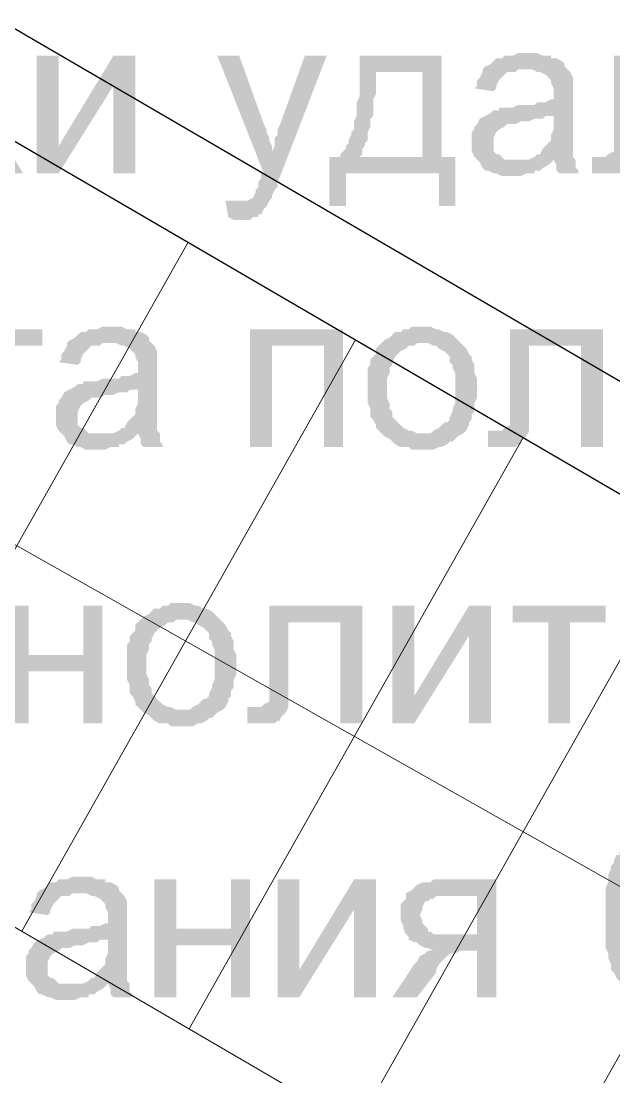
# Model space of a CAD drawing. Header units: millimetres. Extents: x -383313 to -161684, y -117025 to 99224.
# Drawn here: x -349254 to -348336, y -34602 to -32969 of the extents above; entities that cross this region are included whole.
import ezdxf

# ---------------------------------------------------------------- set-up
doc = ezdxf.new("R2010")
doc.units = ezdxf.units.MM
doc.header["$MEASUREMENT"] = 0
doc.layers.add('PDF_Solid Fills', color=7, linetype='Continuous')
doc.layers.add('Чертежи_Ном._пера__1_Ном._пера__7', color=7, linetype='Continuous', lineweight=18)

# ---------------------------------------------------------------- blocks, each defined once
blk = doc.blocks.new('A$Cf5759c35')
at = {"layer": 'PDF_Solid Fills'}
for points in [[(9385.1, -14757.4), (9351.3, -14757.4), (9266.6, -14897.1), (9232.7, -14939.4), (9266.6, -14939.4), (9351.3, -14804)], [(9546, -14757.4), (9512.1, -14757.4), (9584.1, -14939.4), (9596.8, -14905.6), (9596.8, -14901.3), (9596.8, -14897.1), (9592.6, -14888.6), (9592.6, -14884.4), (9588.3, -14875.9), (9588.3, -14871.7), (9584.1, -14863.2)], [(9681.5, -14757.4), (9647.6, -14757.4), (9609.5, -14863.2), (9609.5, -14863.2), (9605.3, -14871.7), (9605.3, -14880.2), (9601, -14884.4), (9601, -14892.9), (9601, -14897.1), (9596.8, -14905.6), (9584.1, -14939.4), (9579.9, -14939.4), (9579.9, -14947.9), (9575.6, -14952.1), (9575.6, -14960.6), (9571.4, -14964.8), (9571.4, -14969.1), (9571.4, -14969.1), (9567.2, -14977.5), (9558.7, -14981.8), (9558.7, -14981.8), (9550.2, -14981.8), (9541.8, -14981.8), (9592.6, -14981.8), (9592.6, -14981.8), (9596.8, -14977.5), (9596.8, -14973.3), (9601, -14964.8), (9605.3, -14960.6), (9605.3, -14952.1), (9609.5, -14943.7)], [(9859.3, -14757.4), (9732.3, -14757.4), (9732.3, -14782.8), (9829.6, -14782.8), (9829.6, -14914), (9732.3, -14914), (9702.6, -14914), (9685.7, -14914), (9685.7, -14990.2), (9711.1, -14990.2), (9711.1, -14939.4), (9855, -14939.4), (9880.4, -14914), (9859.3, -14914)], [(9994.7, -14753.2), (9994.7, -14753.2), (9977.8, -14753.2), (9969.3, -14757.4), (9965.1, -14757.4), (9956.6, -14757.4), (9952.4, -14761.6), (9943.9, -14761.6), (9939.7, -14765.9), (9935.5, -14770.1), (9927, -14774.3), (9922.8, -14778.6), (9986.3, -14778.6), (9990.5, -14778.6), (9999, -14778.6), (10007.4, -14782.8), (10011.7, -14782.8), (10020.1, -14787), (10024.4, -14791.3), (10024.4, -14791.3), (10028.6, -14795.5), (10028.6, -14799.7), (10032.8, -14808.2), (10032.8, -14816.7), (10032.8, -14816.7), (10032.8, -14825.1), (10028.6, -14825.1), (10020.1, -14829.4), (10015.9, -14829.4), (10007.4, -14829.4), (10003.2, -14833.6), (9994.7, -14833.6), (9986.3, -14833.6), (9977.8, -14833.6), (9969.3, -14837.8), (9960.9, -14837.8), (9956.6, -14837.8), (9948.2, -14837.8), (9948.2, -14842.1), (9939.7, -14842.1), (9935.5, -14846.3), (10032.8, -14850.5), (10032.8, -14859), (10032.8, -14863.2), (10032.8, -14871.7), (10028.6, -14880.2), (10028.6, -14884.4), (10028.6, -14888.6), (10024.4, -14892.9), (10020.1, -14897.1), (10015.9, -14901.3), (10011.7, -14909.8), (10007.4, -14909.8), (10003.2, -14914), (9994.7, -14918.3), (10032.8, -14918.3), (10032.8, -14918.3), (10037.1, -14926.7), (10037.1, -14935.2), (10041.3, -14939.4), (10070.9, -14939.4), (10070.9, -14935.2), (10066.7, -14931), (10066.7, -14922.5), (10066.7, -14918.3), (10062.5, -14914), (10062.5, -14909.8), (10062.5, -14905.6), (10062.5, -14901.3), (10062.5, -14892.9), (10062.5, -14884.4), (10062.5, -14875.9), (10062.5, -14863.2), (10062.5, -14820.9), (10062.5, -14820.9), (10062.5, -14812.4), (10062.5, -14804), (10062.5, -14799.7), (10062.5, -14795.5), (10062.5, -14791.3), (10058.2, -14782.8), (10054, -14778.6), (10049.8, -14774.3), (10049.8, -14770.1), (10045.5, -14765.9), (10037.1, -14761.6), (10028.6, -14761.6), (10028.6, -14757.4), (10020.1, -14757.4), (10015.9, -14757.4), (10007.4, -14753.2), (9999, -14753.2)], [(10269.9, -14757.4), (10126, -14757.4), (10126, -14905.6), (10126, -14905.6), (10117.5, -14909.8), (10117.5, -14909.8), (10113.3, -14914), (10104.8, -14914), (10092.1, -14914), (10092.1, -14939.4), (10096.3, -14939.4), (10104.8, -14939.4), (10109, -14939.4), (10117.5, -14939.4), (10117.5, -14939.4), (10126, -14939.4), (10134.4, -14939.4), (10138.7, -14935.2), (10142.9, -14935.2), (10142.9, -14931), (10147.1, -14926.7), (10151.4, -14922.5), (10155.6, -14914), (10155.6, -14909.8), (10155.6, -14905.6), (10155.6, -14901.3), (10155.6, -14892.9), (10155.6, -14884.4), (10155.6, -14875.9), (10155.6, -14782.8), (10236, -14782.8)], [(9732.3, -14782.8), (9732.3, -14820.9), (9728, -14829.4), (9728, -14850.5), (9723.8, -14859), (9723.8, -14863.2), (9723.8, -14871.7), (9719.6, -14875.9), (9719.6, -14880.2), (9715.3, -14888.6), (9715.3, -14892.9), (9711.1, -14897.1), (9711.1, -14901.3), (9706.9, -14905.6), (9702.6, -14909.8), (9702.6, -14914), (9732.3, -14914), (9732.3, -14914), (9736.5, -14909.8), (9736.5, -14901.3), (9740.7, -14897.1), (9740.7, -14892.9), (9745, -14888.6), (9745, -14880.2), (9745, -14875.9), (9749.2, -14867.5), (9749.2, -14863.2), (9749.2, -14854.8), (9753.4, -14850.5), (9753.4, -14842.1), (9753.4, -14833.6), (9753.4, -14825.1), (9757.7, -14816.7), (9757.7, -14808.2), (9757.7, -14799.7), (9757.7, -14791.3), (9757.7, -14782.8), (9829.6, -14782.8)], [(9922.8, -14778.6), (9922.8, -14782.8), (9918.5, -14791.3), (9914.3, -14795.5), (9914.3, -14804), (9910.1, -14808.2), (9939.7, -14812.4), (9943.9, -14808.2), (9943.9, -14804), (9948.2, -14795.5), (9952.4, -14791.3), (9956.6, -14787), (9960.9, -14782.8), (9965.1, -14782.8), (9973.6, -14782.8), (9977.8, -14778.6), (9986.3, -14778.6)], [(9152.3, -14854.8), (9110, -14854.8), (9114.2, -14854.8), (9122.7, -14859), (9126.9, -14859), (9126.9, -14863.2), (9131.1, -14863.2), (9135.4, -14871.7), (9139.6, -14875.9), (9143.8, -14884.4), (9177.7, -14939.4), (9211.6, -14939.4), (9177.7, -14884.4), (9177.7, -14884.4), (9173.5, -14875.9), (9169.2, -14867.5), (9160.8, -14863.2), (9156.5, -14859)], [(9935.5, -14846.3), (9927, -14850.5), (9927, -14850.5), (9918.5, -14854.8), (9914.3, -14863.2), (9910.1, -14867.5), (9910.1, -14871.7), (9905.8, -14875.9), (9905.8, -14884.4), (9905.8, -14892.9), (9905.8, -14892.9), (9905.8, -14901.3), (9905.8, -14905.6), (9910.1, -14914), (9914.3, -14918.3), (9918.5, -14922.5), (9922.8, -14931), (9922.8, -14931), (9927, -14935.2), (9931.2, -14935.2), (9939.7, -14939.4), (9943.9, -14939.4), (9952.4, -14943.7), (9960.9, -14943.7), (9969.3, -14943.7), (9973.6, -14943.7), (9982, -14943.7), (9990.5, -14939.4), (9994.7, -14939.4), (10003.2, -14939.4), (10003.2, -14935.2), (10011.7, -14935.2), (10015.9, -14931), (10024.4, -14926.7), (10028.6, -14922.5), (9973.6, -14918.3), (9973.6, -14918.3), (9965.1, -14918.3), (9956.6, -14918.3), (9952.4, -14914), (9948.2, -14909.8), (9943.9, -14909.8), (9939.7, -14905.6), (9939.7, -14897.1), (9939.7, -14892.9), (9939.7, -14888.6), (9939.7, -14884.4), (9943.9, -14875.9), (9943.9, -14875.9), (9948.2, -14871.7), (9956.6, -14867.5), (9960.9, -14863.2), (9965.1, -14863.2), (9973.6, -14863.2), (9982, -14859), (9986.3, -14859), (9994.7, -14859), (10003.2, -14854.8), (10007.4, -14854.8), (10015.9, -14854.8), (10020.1, -14850.5), (10028.6, -14850.5), (10032.8, -14850.5)], [(9524.8, -14981.8), (9529.1, -15007.2), (9537.5, -15011.4), (9562.9, -15011.4), (9567.2, -15007.2), (9575.6, -15007.2), (9575.6, -15002.9), (9579.9, -15002.9), (9584.1, -14994.5), (9588.3, -14990.2), (9592.6, -14981.8), (9541.8, -14981.8), (9541.8, -14981.8), (9533.3, -14981.8)], [(9241.2, -15180.7), (9097.3, -15180.7), (9097.3, -15206.1), (9152.3, -15206.1), (9152.3, -15362.8), (9186.2, -15362.8), (9186.2, -15206.1), (9241.2, -15206.1)], [(9351.3, -15176.5), (9351.3, -15176.5), (9334.3, -15176.5), (9325.9, -15180.7), (9321.6, -15180.7), (9313.2, -15180.7), (9308.9, -15185), (9300.5, -15185), (9296.2, -15189.2), (9292, -15193.4), (9283.5, -15197.7), (9279.3, -15201.9), (9342.8, -15201.9), (9347, -15201.9), (9355.5, -15201.9), (9364, -15206.1), (9368.2, -15206.1), (9376.7, -15210.4), (9380.9, -15214.6), (9380.9, -15214.6), (9385.1, -15218.8), (9385.1, -15223.1), (9389.4, -15231.5), (9389.4, -15240), (9389.4, -15240), (9389.4, -15248.5), (9385.1, -15248.5), (9376.7, -15252.7), (9372.4, -15252.7), (9364, -15252.7), (9359.7, -15256.9), (9351.3, -15256.9), (9342.8, -15256.9), (9334.3, -15256.9), (9325.9, -15261.2), (9317.4, -15261.2), (9313.2, -15261.2), (9304.7, -15261.2), (9304.7, -15265.4), (9296.2, -15265.4), (9292, -15269.6), (9389.4, -15273.9), (9389.4, -15282.3), (9389.4, -15286.6), (9389.4, -15295), (9385.1, -15303.5), (9385.1, -15307.7), (9385.1, -15312), (9380.9, -15316.2), (9376.7, -15320.4), (9372.4, -15324.7), (9368.2, -15333.1), (9364, -15333.1), (9359.7, -15337.4), (9351.3, -15341.6), (9389.4, -15341.6), (9389.4, -15341.6), (9393.6, -15350.1), (9393.6, -15358.5), (9397.8, -15362.8), (9427.5, -15362.8), (9427.5, -15358.5), (9423.2, -15354.3), (9423.2, -15345.8), (9423.2, -15341.6), (9419, -15337.4), (9419, -15333.1), (9419, -15328.9), (9419, -15324.7), (9419, -15316.2), (9419, -15307.7), (9419, -15299.3), (9419, -15286.6), (9419, -15244.2), (9419, -15244.2), (9419, -15235.8), (9419, -15227.3), (9419, -15223.1), (9419, -15218.8), (9419, -15214.6), (9414.8, -15206.1), (9410.5, -15201.9), (9406.3, -15197.7), (9406.3, -15193.4), (9402.1, -15189.2), (9393.6, -15185), (9385.1, -15185), (9385.1, -15180.7), (9376.7, -15180.7), (9372.4, -15180.7), (9364, -15176.5), (9355.5, -15176.5)], [(9706.9, -15180.7), (9562.9, -15180.7), (9562.9, -15362.8), (9596.8, -15362.8), (9596.8, -15206.1), (9677.2, -15206.1)], [(9829.6, -15176.5), (9829.6, -15176.5), (9812.7, -15176.5), (9808.5, -15180.7), (9800, -15180.7), (9795.8, -15185), (9787.3, -15185), (9783.1, -15189.2), (9778.8, -15193.4), (9770.4, -15197.7), (9770.4, -15197.7), (9766.1, -15201.9), (9829.6, -15201.9), (9829.6, -15201.9), (9838.1, -15201.9), (9846.6, -15206.1), (9850.8, -15206.1), (9855, -15210.4), (9863.5, -15214.6), (9867.7, -15218.8), (9872, -15223.1), (9872, -15231.5), (9876.2, -15235.8), (9876.2, -15240), (9880.4, -15248.5), (9880.4, -15256.9), (9880.4, -15261.2), (9880.4, -15269.6), (9880.4, -15273.9), (9880.4, -15282.3), (9880.4, -15290.8), (9880.4, -15295), (9876.2, -15303.5), (9876.2, -15307.7), (9872, -15316.2), (9872, -15320.4), (9867.7, -15324.7), (9863.5, -15324.7), (9859.3, -15328.9), (9855, -15333.1), (9846.6, -15337.4), (9842.3, -15341.6), (9833.9, -15341.6), (9829.6, -15341.6), (9766.1, -15341.6), (9770.4, -15345.8), (9778.8, -15350.1), (9783.1, -15354.3), (9787.3, -15358.5), (9795.8, -15362.8), (9800, -15362.8), (9808.5, -15362.8), (9812.7, -15367), (9821.2, -15367), (9829.6, -15367), (9833.9, -15367), (9838.1, -15367), (9846.6, -15367), (9855, -15362.8), (9859.3, -15362.8), (9867.7, -15358.5), (9872, -15354.3), (9876.2, -15354.3), (9880.4, -15350.1), (9884.7, -15345.8), (9893.1, -15341.6), (9897.4, -15337.4), (9901.6, -15328.9), (9901.6, -15324.7), (9901.6, -15324.7), (9905.8, -15320.4), (9905.8, -15312), (9910.1, -15307.7), (9910.1, -15299.3), (9910.1, -15295), (9914.3, -15286.6), (9914.3, -15278.1), (9914.3, -15269.6), (9914.3, -15265.4), (9914.3, -15256.9), (9910.1, -15248.5), (9910.1, -15240), (9910.1, -15235.8), (9905.8, -15227.3), (9905.8, -15223.1), (9901.6, -15218.8), (9897.4, -15210.4), (9893.1, -15206.1), (9888.9, -15201.9), (9884.7, -15197.7), (9880.4, -15193.4), (9876.2, -15189.2), (9867.7, -15185), (9863.5, -15185), (9855, -15180.7), (9850.8, -15180.7), (9842.3, -15176.5), (9838.1, -15176.5)], [(10109, -15180.7), (9965.1, -15180.7), (9965.1, -15328.9), (9965.1, -15328.9), (9956.6, -15333.1), (9956.6, -15333.1), (9952.4, -15337.4), (9943.9, -15337.4), (9931.2, -15337.4), (9931.2, -15362.8), (9935.5, -15362.8), (9943.9, -15362.8), (9948.2, -15362.8), (9956.6, -15362.8), (9956.6, -15362.8), (9965.1, -15362.8), (9973.6, -15362.8), (9977.8, -15358.5), (9982, -15358.5), (9982, -15354.3), (9986.3, -15350.1), (9990.5, -15345.8), (9994.7, -15337.4), (9994.7, -15333.1), (9994.7, -15328.9), (9994.7, -15324.7), (9994.7, -15316.2), (9994.7, -15307.7), (9994.7, -15299.3), (9994.7, -15206.1), (10075.2, -15206.1)], [(9279.3, -15201.9), (9279.3, -15206.1), (9275.1, -15214.6), (9270.8, -15218.8), (9270.8, -15227.3), (9266.6, -15231.5), (9296.2, -15235.8), (9300.5, -15231.5), (9300.5, -15227.3), (9304.7, -15218.8), (9308.9, -15214.6), (9313.2, -15210.4), (9317.4, -15206.1), (9321.6, -15206.1), (9330.1, -15206.1), (9334.3, -15201.9), (9342.8, -15201.9)], [(9766.1, -15201.9), (9761.9, -15206.1), (9757.7, -15210.4), (9757.7, -15218.8), (9753.4, -15223.1), (9749.2, -15227.3), (9749.2, -15235.8), (9745, -15240), (9745, -15248.5), (9745, -15256.9), (9745, -15265.4), (9745, -15273.9), (9745, -15273.9), (9745, -15282.3), (9745, -15290.8), (9745, -15295), (9749.2, -15303.5), (9749.2, -15312), (9749.2, -15316.2), (9753.4, -15320.4), (9757.7, -15328.9), (9757.7, -15333.1), (9761.9, -15337.4), (9766.1, -15341.6), (9829.6, -15341.6), (9825.4, -15341.6), (9821.2, -15341.6), (9812.7, -15337.4), (9808.5, -15337.4), (9800, -15333.1), (9795.8, -15328.9), (9791.5, -15324.7), (9791.5, -15324.7), (9787.3, -15320.4), (9783.1, -15316.2), (9783.1, -15307.7), (9778.8, -15303.5), (9778.8, -15295), (9774.6, -15286.6), (9774.6, -15282.3), (9774.6, -15273.9), (9774.6, -15269.6), (9774.6, -15261.2), (9774.6, -15256.9), (9778.8, -15248.5), (9778.8, -15240), (9783.1, -15235.8), (9783.1, -15231.5), (9787.3, -15223.1), (9791.5, -15218.8), (9791.5, -15218.8), (9795.8, -15214.6), (9804.2, -15210.4), (9808.5, -15206.1), (9816.9, -15206.1), (9821.2, -15201.9), (9829.6, -15201.9)], [(9292, -15269.6), (9283.5, -15273.9), (9283.5, -15273.9), (9275.1, -15278.1), (9270.8, -15286.6), (9266.6, -15290.8), (9266.6, -15295), (9262.4, -15299.3), (9262.4, -15307.7), (9262.4, -15316.2), (9262.4, -15316.2), (9262.4, -15324.7), (9262.4, -15328.9), (9266.6, -15337.4), (9270.8, -15341.6), (9275.1, -15345.8), (9279.3, -15354.3), (9279.3, -15354.3), (9283.5, -15358.5), (9287.8, -15358.5), (9296.2, -15362.8), (9300.5, -15362.8), (9308.9, -15367), (9317.4, -15367), (9325.9, -15367), (9330.1, -15367), (9338.6, -15367), (9347, -15362.8), (9351.3, -15362.8), (9359.7, -15362.8), (9359.7, -15358.5), (9368.2, -15358.5), (9372.4, -15354.3), (9380.9, -15350.1), (9385.1, -15345.8), (9330.1, -15341.6), (9330.1, -15341.6), (9321.6, -15341.6), (9313.2, -15341.6), (9308.9, -15337.4), (9304.7, -15333.1), (9300.5, -15333.1), (9296.2, -15328.9), (9296.2, -15320.4), (9296.2, -15316.2), (9296.2, -15312), (9296.2, -15307.7), (9300.5, -15299.3), (9300.5, -15299.3), (9304.7, -15295), (9313.2, -15290.8), (9317.4, -15286.6), (9321.6, -15286.6), (9330.1, -15286.6), (9338.6, -15282.3), (9342.8, -15282.3), (9351.3, -15282.3), (9359.7, -15278.1), (9364, -15278.1), (9372.4, -15278.1), (9376.7, -15273.9), (9385.1, -15273.9), (9389.4, -15273.9)], [(9220, -15608.3), (9186.2, -15608.3), (9186.2, -15790.3), (9220, -15790.3), (9220, -15709.9), (9304.7, -15709.9), (9220, -15684.5)], [(9334.3, -15608.3), (9304.7, -15608.3), (9304.7, -15684.5), (9220, -15684.5), (9304.7, -15709.9), (9304.7, -15790.3), (9334.3, -15790.3)], [(9457.1, -15604.1), (9457.1, -15604.1), (9440.2, -15604.1), (9435.9, -15608.3), (9427.5, -15608.3), (9423.2, -15612.5), (9414.8, -15612.5), (9410.5, -15616.8), (9406.3, -15621), (9397.8, -15625.2), (9397.8, -15625.2), (9393.6, -15629.5), (9457.1, -15629.5), (9457.1, -15629.5), (9465.6, -15629.5), (9474, -15633.7), (9478.3, -15633.7), (9482.5, -15637.9), (9491, -15642.2), (9495.2, -15646.4), (9499.4, -15650.6), (9499.4, -15659.1), (9503.7, -15663.3), (9503.7, -15667.6), (9507.9, -15676), (9507.9, -15684.5), (9507.9, -15688.7), (9507.9, -15697.2), (9507.9, -15701.4), (9507.9, -15709.9), (9507.9, -15718.4), (9507.9, -15722.6), (9503.7, -15731.1), (9503.7, -15735.3), (9499.4, -15743.8), (9499.4, -15748), (9495.2, -15752.2), (9491, -15752.2), (9486.7, -15756.5), (9482.5, -15760.7), (9474, -15764.9), (9469.8, -15769.2), (9461.3, -15769.2), (9457.1, -15769.2), (9393.6, -15769.2), (9397.8, -15773.4), (9406.3, -15777.6), (9410.5, -15781.9), (9414.8, -15786.1), (9423.2, -15790.3), (9427.5, -15790.3), (9435.9, -15790.3), (9440.2, -15794.6), (9448.6, -15794.6), (9457.1, -15794.6), (9461.3, -15794.6), (9465.6, -15794.6), (9474, -15794.6), (9482.5, -15790.3), (9486.7, -15790.3), (9495.2, -15786.1), (9499.4, -15781.9), (9503.7, -15781.9), (9507.9, -15777.6), (9512.1, -15773.4), (9520.6, -15769.2), (9524.8, -15764.9), (9529.1, -15756.5), (9529.1, -15752.2), (9529.1, -15752.2), (9533.3, -15748), (9533.3, -15739.5), (9537.5, -15735.3), (9537.5, -15726.8), (9537.5, -15722.6), (9541.8, -15714.1), (9541.8, -15705.7), (9541.8, -15697.2), (9541.8, -15693), (9541.8, -15684.5), (9537.5, -15676), (9537.5, -15667.6), (9537.5, -15663.3), (9533.3, -15654.9), (9533.3, -15650.6), (9529.1, -15646.4), (9524.8, -15637.9), (9520.6, -15633.7), (9516.4, -15629.5), (9512.1, -15625.2), (9507.9, -15621), (9503.7, -15616.8), (9495.2, -15612.5), (9491, -15612.5), (9482.5, -15608.3), (9478.3, -15608.3), (9469.8, -15604.1), (9465.6, -15604.1)], [(9736.5, -15608.3), (9592.6, -15608.3), (9592.6, -15756.5), (9592.6, -15756.5), (9584.1, -15760.7), (9584.1, -15760.7), (9579.9, -15764.9), (9571.4, -15764.9), (9558.7, -15764.9), (9558.7, -15790.3), (9562.9, -15790.3), (9571.4, -15790.3), (9575.6, -15790.3), (9584.1, -15790.3), (9584.1, -15790.3), (9592.6, -15790.3), (9601, -15790.3), (9605.3, -15786.1), (9609.5, -15786.1), (9609.5, -15781.9), (9613.7, -15777.6), (9618, -15773.4), (9622.2, -15764.9), (9622.2, -15760.7), (9622.2, -15756.5), (9622.2, -15752.2), (9622.2, -15743.8), (9622.2, -15735.3), (9622.2, -15726.8), (9622.2, -15633.7), (9702.6, -15633.7)], [(9935.5, -15608.3), (9901.6, -15608.3), (9816.9, -15748), (9783.1, -15790.3), (9816.9, -15790.3), (9901.6, -15654.9)], [(10113.3, -15608.3), (9969.3, -15608.3), (9969.3, -15633.7), (10024.4, -15633.7), (10024.4, -15790.3), (10058.2, -15790.3), (10058.2, -15633.7), (10113.3, -15633.7)], [(9393.6, -15629.5), (9389.4, -15633.7), (9385.1, -15637.9), (9385.1, -15646.4), (9380.9, -15650.6), (9376.7, -15654.9), (9376.7, -15663.3), (9372.4, -15667.6), (9372.4, -15676), (9372.4, -15684.5), (9372.4, -15693), (9372.4, -15701.4), (9372.4, -15701.4), (9372.4, -15709.9), (9372.4, -15718.4), (9372.4, -15722.6), (9376.7, -15731.1), (9376.7, -15739.5), (9376.7, -15743.8), (9380.9, -15748), (9385.1, -15756.5), (9385.1, -15760.7), (9389.4, -15764.9), (9393.6, -15769.2), (9457.1, -15769.2), (9452.9, -15769.2), (9448.6, -15769.2), (9440.2, -15764.9), (9435.9, -15764.9), (9427.5, -15760.7), (9423.2, -15756.5), (9419, -15752.2), (9419, -15752.2), (9414.8, -15748), (9410.5, -15743.8), (9410.5, -15735.3), (9406.3, -15731.1), (9406.3, -15722.6), (9402.1, -15714.1), (9402.1, -15709.9), (9402.1, -15701.4), (9402.1, -15697.2), (9402.1, -15688.7), (9402.1, -15684.5), (9406.3, -15676), (9406.3, -15667.6), (9410.5, -15663.3), (9410.5, -15659.1), (9414.8, -15650.6), (9419, -15646.4), (9419, -15646.4), (9423.2, -15642.2), (9431.7, -15637.9), (9435.9, -15633.7), (9444.4, -15633.7), (9448.6, -15629.5), (9457.1, -15629.5)], [(10253, -15959.7), (10253, -15959.7), (10244.5, -15963.9), (10244.5, -15963.9), (10244.5, -15963.9), (10240.3, -15963.9), (10231.8, -15963.9), (10223.3, -15963.9), (10210.6, -15963.9), (10202.2, -15963.9), (10193.7, -15963.9), (10189.5, -15963.9), (10181, -15968.1), (10172.5, -15968.1), (10168.3, -15968.1), (10159.8, -15972.4), (10155.6, -15972.4), (10151.4, -15976.6), (10147.1, -15980.8), (10138.7, -15985.1), (10134.4, -15989.3), (10134.4, -15993.5), (10130.2, -15993.5), (10126, -16002), (10126, -16006.2), (10121.7, -16010.5), (10121.7, -16014.7), (10117.5, -16023.2), (10117.5, -16027.4), (10117.5, -16035.9), (10113.3, -16044.3), (10113.3, -16048.6), (10113.3, -16057), (10113.3, -16065.5), (10113.3, -16074), (10113.3, -16086.7), (10113.3, -16090.9), (10113.3, -16099.4), (10113.3, -16107.8), (10113.3, -16116.3), (10113.3, -16124.8), (10113.3, -16133.2), (10113.3, -16137.5), (10117.5, -16145.9), (10117.5, -16150.2), (10117.5, -16154.4), (10121.7, -16162.9), (10121.7, -16167.1), (10121.7, -16171.3), (10126, -16175.6), (10130.2, -16184), (10134.4, -16188.3), (10138.7, -16192.5), (10142.9, -16196.7), (10147.1, -16201), (10151.4, -16205.2), (10159.8, -16209.4), (10164.1, -16213.7), (10168.3, -16213.7), (10176.8, -16213.7), (10185.2, -16217.9), (10189.5, -16217.9), (10197.9, -16217.9), (10206.4, -16217.9), (10210.6, -16217.9), (10219.1, -16217.9), (10227.6, -16213.7), (10231.8, -16213.7), (10236, -16209.4), (10244.5, -16205.2), (10244.5, -16205.2), (10248.7, -16201), (10253, -16196.7), (10257.2, -16192.5), (10197.9, -16192.5), (10197.9, -16192.5), (10189.5, -16192.5), (10185.2, -16192.5), (10176.8, -16188.3), (10172.5, -16184), (10168.3, -16179.8), (10159.8, -16175.6), (10159.8, -16175.6), (10155.6, -16167.1), (10151.4, -16162.9), (10151.4, -16158.6), (10147.1, -16150.2), (10147.1, -16141.7), (10147.1, -16137.5), (10147.1, -16129), (10147.1, -16120.5), (10147.1, -16112.1), (10147.1, -16107.8), (10151.4, -16099.4), (10151.4, -16095.1), (10155.6, -16086.7), (10155.6, -16082.4), (10159.8, -16078.2), (10164.1, -16074), (10168.3, -16069.7), (10138.7, -16065.5), (10138.7, -16065.5), (10138.7, -16057), (10138.7, -16052.8), (10138.7, -16044.3), (10142.9, -16035.9), (10142.9, -16031.6), (10142.9, -16027.4), (10147.1, -16023.2), (10151.4, -16014.7), (10155.6, -16010.5), (10159.8, -16006.2), (10164.1, -16002), (10168.3, -16002), (10172.5, -15997.8), (10176.8, -15997.8), (10185.2, -15997.8), (10189.5, -15997.8), (10197.9, -15993.5), (10206.4, -15993.5), (10214.9, -15993.5), (10223.3, -15993.5), (10231.8, -15993.5), (10240.3, -15993.5), (10244.5, -15993.5), (10253, -15993.5), (10257.2, -15993.5), (10261.4, -15989.3), (10265.7, -15989.3), (10269.9, -15985.1), (10274.1, -15980.8), (10274.1, -15972.4), (10278.4, -15968.1), (10278.4, -15959.7)], [(9304.7, -16027.4), (9304.7, -16027.4), (9287.8, -16027.4), (9279.3, -16031.6), (9275.1, -16031.6), (9266.6, -16031.6), (9262.4, -16035.9), (9253.9, -16035.9), (9249.7, -16040.1), (9245.4, -16044.3), (9237, -16048.6), (9232.7, -16052.8), (9296.2, -16052.8), (9300.5, -16052.8), (9308.9, -16052.8), (9317.4, -16057), (9321.6, -16057), (9330.1, -16061.3), (9334.3, -16065.5), (9334.3, -16065.5), (9338.6, -16069.7), (9338.6, -16074), (9342.8, -16082.4), (9342.8, -16090.9), (9342.8, -16090.9), (9342.8, -16099.4), (9338.6, -16099.4), (9330.1, -16103.6), (9325.9, -16103.6), (9317.4, -16103.6), (9313.2, -16107.8), (9304.7, -16107.8), (9296.2, -16107.8), (9287.8, -16107.8), (9279.3, -16112.1), (9270.8, -16112.1), (9266.6, -16112.1), (9258.1, -16112.1), (9258.1, -16116.3), (9249.7, -16116.3), (9245.4, -16120.5), (9342.8, -16124.8), (9342.8, -16133.2), (9342.8, -16137.5), (9342.8, -16145.9), (9338.6, -16154.4), (9338.6, -16158.6), (9338.6, -16162.9), (9334.3, -16167.1), (9330.1, -16171.3), (9325.9, -16175.6), (9321.6, -16184), (9317.4, -16184), (9313.2, -16188.3), (9304.7, -16192.5), (9342.8, -16192.5), (9342.8, -16192.5), (9347, -16201), (9347, -16209.4), (9351.3, -16213.7), (9380.9, -16213.7), (9380.9, -16209.4), (9376.7, -16205.2), (9376.7, -16196.7), (9376.7, -16192.5), (9372.4, -16188.3), (9372.4, -16184), (9372.4, -16179.8), (9372.4, -16175.6), (9372.4, -16167.1), (9372.4, -16158.6), (9372.4, -16150.2), (9372.4, -16137.5), (9372.4, -16095.1), (9372.4, -16095.1), (9372.4, -16086.7), (9372.4, -16078.2), (9372.4, -16074), (9372.4, -16069.7), (9372.4, -16065.5), (9368.2, -16057), (9364, -16052.8), (9359.7, -16048.6), (9359.7, -16044.3), (9355.5, -16040.1), (9347, -16035.9), (9338.6, -16035.9), (9338.6, -16031.6), (9330.1, -16031.6), (9325.9, -16031.6), (9317.4, -16027.4), (9308.9, -16027.4)], [(9448.6, -16031.6), (9414.8, -16031.6), (9414.8, -16213.7), (9448.6, -16213.7), (9448.6, -16133.2), (9533.3, -16133.2), (9448.6, -16107.8)], [(9562.9, -16031.6), (9533.3, -16031.6), (9533.3, -16107.8), (9448.6, -16107.8), (9533.3, -16133.2), (9533.3, -16213.7), (9562.9, -16213.7)], [(9757.7, -16031.6), (9723.8, -16031.6), (9639.1, -16171.3), (9605.3, -16213.7), (9639.1, -16213.7), (9723.8, -16078.2)], [(9943.9, -16031.6), (9846.6, -16031.6), (9842.3, -16035.9), (9829.6, -16035.9), (9821.2, -16040.1), (9816.9, -16044.3), (9812.7, -16048.6), (9812.7, -16048.6), (9804.2, -16052.8), (9914.3, -16057), (9914.3, -16116.3), (9880.4, -16116.3), (9808.5, -16120.5), (9808.5, -16124.8), (9816.9, -16129), (9821.2, -16129), (9825.4, -16133.2), (9833.9, -16137.5), (9838.1, -16137.5), (9846.6, -16141.7), (9842.3, -16141.7), (9914.3, -16141.7), (9914.3, -16213.7), (9943.9, -16213.7)], [(9232.7, -16052.8), (9232.7, -16057), (9228.5, -16065.5), (9224.3, -16069.7), (9224.3, -16078.2), (9220, -16082.4), (9249.7, -16086.7), (9253.9, -16082.4), (9253.9, -16078.2), (9258.1, -16069.7), (9262.4, -16065.5), (9266.6, -16061.3), (9270.8, -16057), (9275.1, -16057), (9283.5, -16057), (9287.8, -16052.8), (9296.2, -16052.8)], [(9804.2, -16052.8), (9804.2, -16061.3), (9800, -16065.5), (9795.8, -16069.7), (9795.8, -16078.2), (9795.8, -16086.7), (9795.8, -16090.9), (9795.8, -16095.1), (9800, -16103.6), (9800, -16107.8), (9804.2, -16116.3), (9808.5, -16120.5), (9880.4, -16116.3), (9880.4, -16116.3), (9867.7, -16116.3), (9863.5, -16116.3), (9855, -16116.3), (9846.6, -16116.3), (9842.3, -16112.1), (9838.1, -16112.1), (9838.1, -16107.8), (9833.9, -16103.6), (9829.6, -16099.4), (9829.6, -16095.1), (9825.4, -16086.7), (9825.4, -16086.7), (9829.6, -16078.2), (9829.6, -16074), (9833.9, -16065.5), (9838.1, -16065.5), (9842.3, -16061.3), (9846.6, -16061.3), (9850.8, -16057), (9859.3, -16057), (9872, -16057), (9914.3, -16057)], [(9245.4, -16120.5), (9237, -16124.8), (9237, -16124.8), (9228.5, -16129), (9224.3, -16137.5), (9220, -16141.7), (9220, -16145.9), (9215.8, -16150.2), (9215.8, -16158.6), (9215.8, -16167.1), (9215.8, -16167.1), (9215.8, -16175.6), (9215.8, -16179.8), (9220, -16188.3), (9224.3, -16192.5), (9228.5, -16196.7), (9232.7, -16205.2), (9232.7, -16205.2), (9237, -16209.4), (9241.2, -16209.4), (9249.7, -16213.7), (9253.9, -16213.7), (9262.4, -16217.9), (9270.8, -16217.9), (9279.3, -16217.9), (9283.5, -16217.9), (9292, -16217.9), (9300.5, -16213.7), (9304.7, -16213.7), (9313.2, -16213.7), (9313.2, -16209.4), (9321.6, -16209.4), (9325.9, -16205.2), (9334.3, -16201), (9338.6, -16196.7), (9283.5, -16192.5), (9283.5, -16192.5), (9275.1, -16192.5), (9266.6, -16192.5), (9262.4, -16188.3), (9258.1, -16184), (9253.9, -16184), (9249.7, -16179.8), (9249.7, -16171.3), (9249.7, -16167.1), (9249.7, -16162.9), (9249.7, -16158.6), (9253.9, -16150.2), (9253.9, -16150.2), (9258.1, -16145.9), (9266.6, -16141.7), (9270.8, -16137.5), (9275.1, -16137.5), (9283.5, -16137.5), (9292, -16133.2), (9296.2, -16133.2), (9304.7, -16133.2), (9313.2, -16129), (9317.4, -16129), (9325.9, -16129), (9330.1, -16124.8), (9338.6, -16124.8), (9342.8, -16124.8)], [(9842.3, -16141.7), (9838.1, -16141.7), (9833.9, -16145.9), (9825.4, -16150.2), (9821.2, -16158.6), (9816.9, -16162.9), (9783.1, -16213.7), (9821.2, -16213.7), (9850.8, -16175.6), (9850.8, -16171.3), (9855, -16162.9), (9859.3, -16158.6), (9863.5, -16154.4), (9867.7, -16150.2), (9872, -16145.9), (9876.2, -16145.9), (9880.4, -16145.9), (9888.9, -16141.7), (9897.4, -16141.7), (9914.3, -16141.7)]]:
    blk.add_hatch(color=8, dxfattribs=at).paths.add_polyline_path(points)
at = {"layer": 'PDF_Solid Fills', "color": 8, "lineweight": 13}
for points in [[(9266.6, -14757.4), (9232.7, -14757.4), (9266.6, -14897.1), (9232.7, -14939.4)], [(9385.1, -14757.4), (9351.3, -14804), (9385.1, -14939.4), (9351.3, -14939.4)], [(9880.4, -14914), (9855, -14939.4), (9880.4, -14990.2), (9855, -14990.2)], [(9994.7, -14918.3), (9973.6, -14918.3), (10032.8, -14918.3), (10028.6, -14922.5)], [(9706.9, -15180.7), (9677.2, -15206.1), (9706.9, -15362.8), (9677.2, -15362.8)], [(10109, -15180.7), (10075.2, -15206.1), (10109, -15362.8), (10075.2, -15362.8)], [(9351.3, -15341.6), (9330.1, -15341.6), (9389.4, -15341.6), (9385.1, -15345.8)], [(9736.5, -15608.3), (9702.6, -15633.7), (9736.5, -15790.3), (9702.6, -15790.3)], [(9816.9, -15608.3), (9783.1, -15608.3), (9816.9, -15748), (9783.1, -15790.3)], [(9935.5, -15608.3), (9901.6, -15654.9), (9935.5, -15790.3), (9901.6, -15790.3)], [(9639.1, -16031.6), (9605.3, -16031.6), (9639.1, -16171.3), (9605.3, -16213.7)], [(9757.7, -16031.6), (9723.8, -16078.2), (9757.7, -16213.7), (9723.8, -16213.7)], [(9304.7, -16192.5), (9283.5, -16192.5), (9342.8, -16192.5), (9338.6, -16196.7)]]:
    blk.add_solid(points, dxfattribs=at)

msp = doc.modelspace()

# ---------------------------------------------------------------- linework, layer by layer
at = {"lineweight": 30, "ltscale": 100}
for p, q in [((-348312.59435, -33534.64001), (-349868.10432, -32628.88687)), ((-350073.20958, -32683.03328), (-348085.61351, -33840.38451))]:
    msp.add_line(p, q, dxfattribs=at)
at = {"layer": 'Чертежи_Ном._пера__1_Ном._пера__7', "color": 7, "linetype": 'Continuous', "lineweight": 18}
for p, q in [((-350305.22681, -33190.12543), (-346896.10698, -35115.54754)), ((-348995.19006, -33310.74996), (-349511.84889, -34225.53736)), ((-348735.91591, -33461.72191), (-349252.62956, -34376.60636)), ((-348476.64177, -33612.69386), (-348993.41023, -34527.67535)), ((-350548.38656, -33621.45934), (-348461.71929, -34837.53656)), ((-348217.36762, -33763.66581), (-348734.19089, -34678.74434)), ((-347957.30918, -33913.24908), (-348473.67015, -34827.50908))]:
    msp.add_line(p, q, dxfattribs=at)

# ---------------------------------------------------------------- block references
at = {"ltscale": 100}
msp.add_blockref('A$Cf5759c35', (-358461.97282, -18264.93104), dxfattribs=at)

doc.saveas('drawing.dxf')
